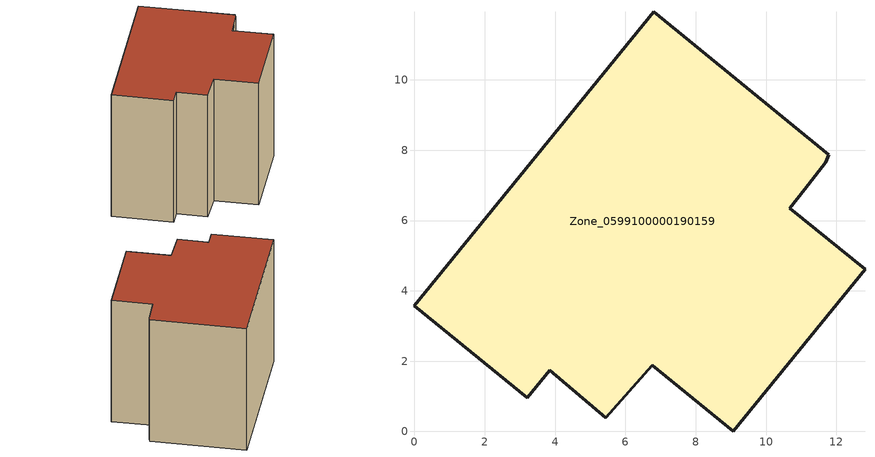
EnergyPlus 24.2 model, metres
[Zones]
Zone_0599100000190159
 floor ground (C_G): 10.67,6.35 12.81,4.61 9.07,0 6.76,1.89 5.44,0.39 3.85,1.74 3.2,0.96 0,3.58 6.8,11.95 11.78,7.87 11.69,7.66 11.11,6.88 z0
 wall outside (C_F): 6.76,1.89 9.07,0 12.81,4.61 10.67,6.35 11.11,6.88 11.69,7.66 11.78,7.87 6.8,11.95 0,3.58 3.2,0.96 3.85,1.74 5.44,0.39 6.76,1.89 z0:9.49
 roof outside (C_R): 11.11,6.88 11.69,7.66 11.78,7.87 6.8,11.95 0,3.58 3.2,0.96 3.85,1.74 5.44,0.39 6.76,1.89 9.07,0 12.81,4.61 10.67,6.35 z9.49
[BUILDING]
Pand.0599100000190159: North Axis=0; Terrain=City; Loads Convergence Tolerance Value=0.04; Temperature Convergence Tolerance Value=0.4; Solar Distribution=FullExterior; Maximum Number of Warmup Days=25; Minimum Number of Warmup Days=1
[Site:Location]
Rotterdam.The.Hague.AP_ZH_NLD Design_Conditions: Latitude=51.96; Longitude=4.45; Time Zone=1; Elevation=-4.5
[SITE:GROUNDTEMPERATURE:BUILDINGSURFACE]
18, 18, 18, 18, 18, 18, 18, 18, 18, 18, 18, 18
[MATERIAL] Thermal Absorptance=0.9; Solar Absorptance=0.7; Visible Absorptance=0.7
Name | Roughness | Thickness | Conductivity | Density | Specific Heat
G.TC.1946 | MediumSmooth | 0.15 | 1 | 540 | 1210
F.TC.1946 | Rough | 0.3 | 0.857143 | 1920 | 840
R.TC.1946 | MediumRough | 0.2 | 0.909091 | 1500 | 1000
[CONSTRUCTION]
C_G: G.TC.1946
C_F: F.TC.1946
C_R: R.TC.1946
[ZONE]
Zone_0599100000190159: Type=1; Multiplier=1; Ceiling Height=Autocalculate; Volume=Autocalculate; Floor Area=autocalculate; Part of Total Floor Area=Yes
[ZONEINFILTRATION:DESIGNFLOWRATE]
Infil_Zone_0599100000190159: Zone or ZoneList or Space or SpaceList=Zone_0599100000190159; Schedule=AlwaysOn; Design Flow Rate Calculation Method=Flow/Area; Flow Rate per Floor Area=0.003; Constant Term Coefficient=1; Temperature Term Coefficient=0; Velocity Term Coefficient=0; Velocity Squared Term Coefficient=0
[HVACTEMPLATE:ZONE:IDEALLOADSAIRSYSTEM]
Zone_0599100000190159: Maximum Heating Supply Air Temperature=50; Minimum Cooling Supply Air Temperature=13; Maximum Heating Supply Air Humidity Ratio=0.0156; Minimum Cooling Supply Air Humidity Ratio=0.0077; Heating Limit=NoLimit; Cooling Limit=NoLimit; Dehumidification Control Type=ConstantSensibleHeatRatio; Cooling Sensible Heat Ratio=0.7; Dehumidification Setpoint=60; Humidification Control Type=None; Humidification Setpoint=30; Outdoor Air Method=None; Outdoor Air Flow Rate per Person=0.00944; Outdoor Air Flow Rate per Zone Floor Area=0; Outdoor Air Flow Rate per Zone=0; Demand Controlled Ventilation Type=None; Outdoor Air Economizer Type=NoEconomizer; Heat Recovery Type=None; Sensible Heat Recovery Effectiveness=0.7; Latent Heat Recovery Effectiveness=0.65
[ZONECONTROL:THERMOSTAT]
ThermostatControl_Zone_0599100000190159: Zone or ZoneList=Zone_0599100000190159; Control Type Schedule=DualSetpointControlType; Control 1=Thermostat_Zone_0599100000190159; Temperature Difference Between Cutout And Setpoint=0
[THERMOSTATSETPOINT:DUALSETPOINT]
Thermostat_Zone_0599100000190159: Heating Setpoint Temperature Schedule=HeatingSetpoint_Zone_0599100000190159; Cooling Setpoint Temperature Schedule=CoolingSetpoint_Zone_0599100000190159
[SCHEDULE:COMPACT]
HeatingSetpoint_Zone_0599100000190159: Through: 12/31, For: AllDays, Until: 24:00, 21
CoolingSetpoint_Zone_0599100000190159: Through: 12/31, For: AllDays, Until: 24:00, 24
DualSetpointControlType: Through: 12/31, For: AllDays, Until: 24:00, 4
AlwaysOn: Through: 12/31, For: AllDays, Until: 24:00, 1
